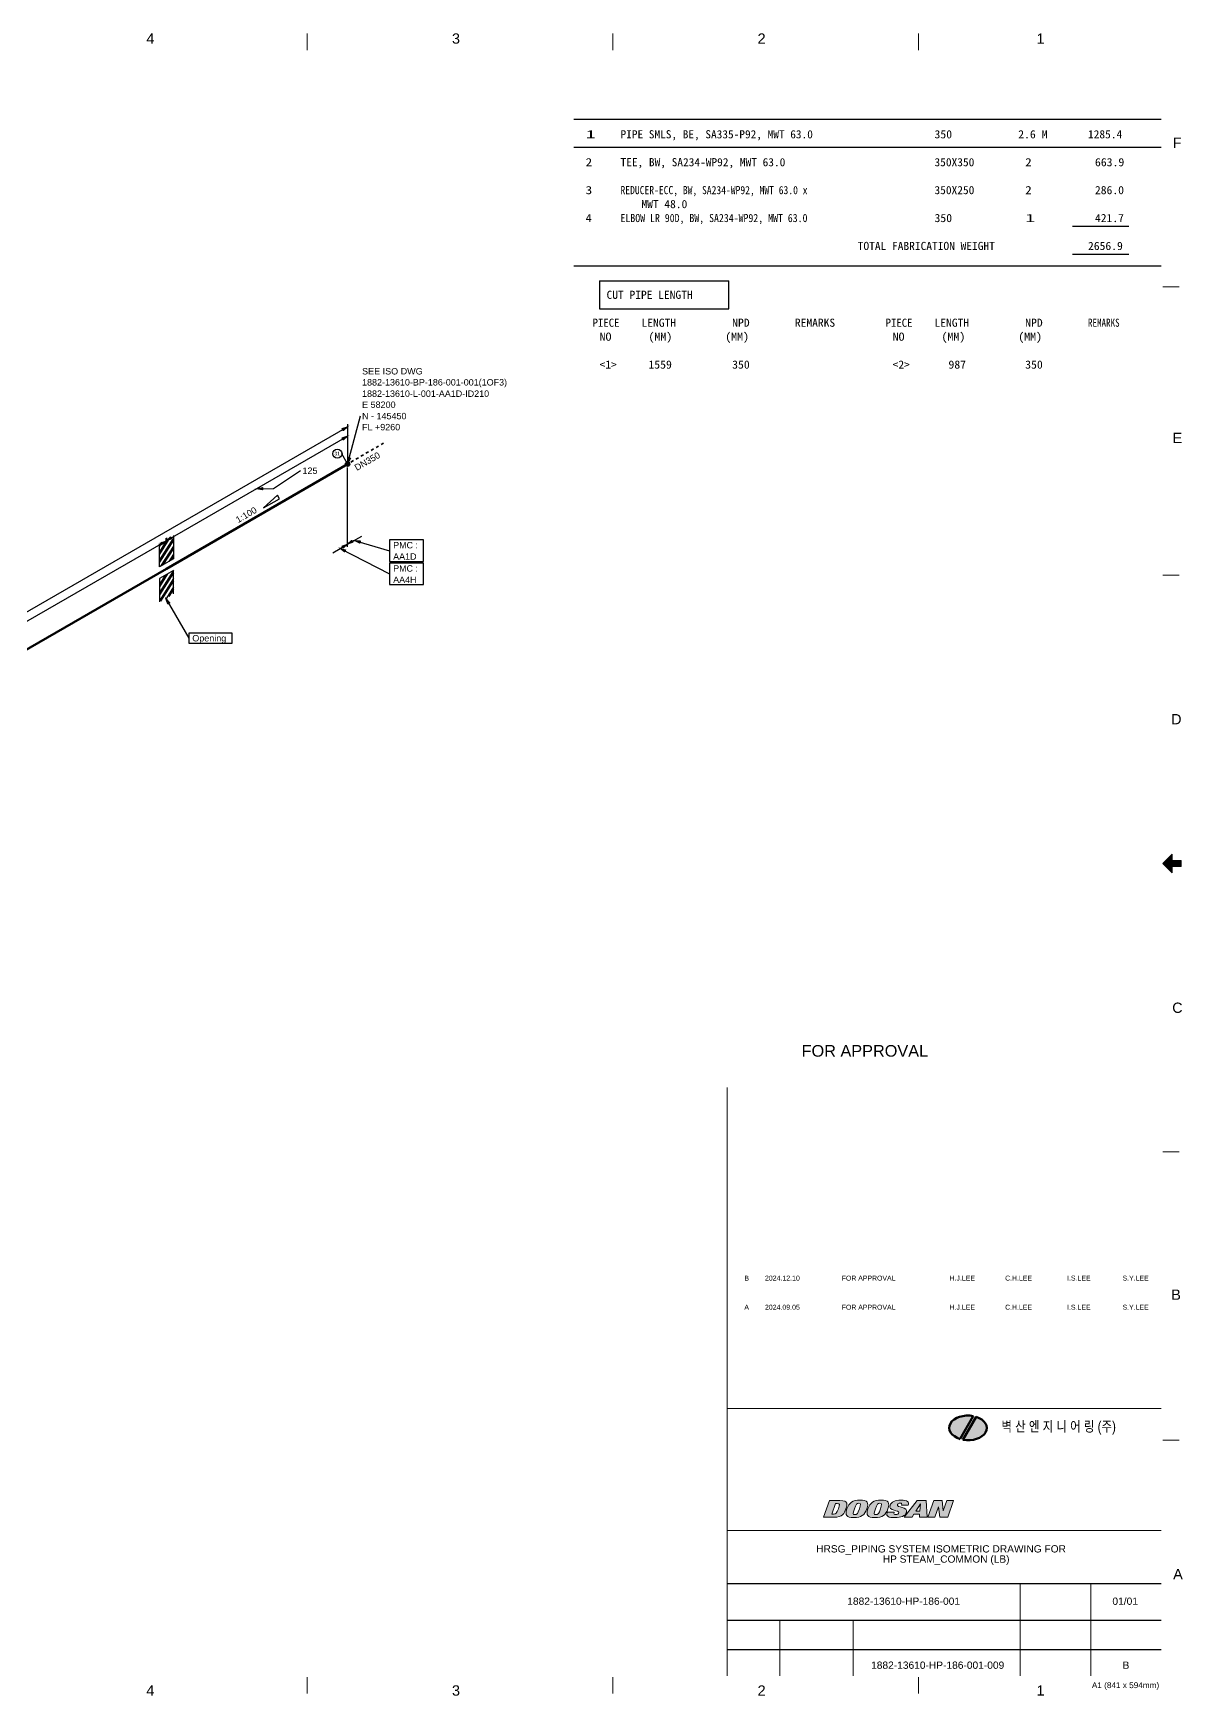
# Model space of a CAD drawing. Header units: inches. Extents: x 18 to 823, y 11 to 584.
# Drawn here: x 428 to 823, y 11 to 583 of the extents above; entities that cross this region are included whole.
import ezdxf
from ezdxf.enums import TextEntityAlignment as Align

# ---------------------------------------------------------------- set-up
doc = ezdxf.new("R2010")
doc.units = ezdxf.units.IN
doc.header["$MEASUREMENT"] = 0
for name, color, linetype in [('BG 0 -1', 7, 'Continuous'), ('BG happy form$0$TITLE-BOX', 7, 'Continuous'), ('BG VPORT', 7, 'Continuous'), ('DIMLINES', 7, 'Continuous'), ('DIMTEXT', 7, 'Continuous'), ('FRAME', 7, 'Continuous'), ('ISOTEXT', 7, 'Continuous'), ('MATLIST', 7, 'Continuous'), ('PIPE', 7, 'Continuous'), ('WELDS', 7, 'Continuous')]:
    doc.layers.add(name, color=color, linetype=linetype)
doc.styles.add('Arial', font='arial.ttf')
doc.styles.add('txt.shx', font='txt')

msp = doc.modelspace()

# ---------------------------------------------------------------- hatches: boundary and pattern name
at = {"layer": 'BG 0 -1', "linetype": 'ByBlock'}
for color, points in [(5, [(751.35, 107.39), (751.13, 107.43), (750.91, 107.47), (750.69, 107.5), (750.47, 107.52), (750.25, 107.54), (750.02, 107.56), (749.8, 107.57), (749.57, 107.57), (749.35, 107.57), (749.12, 107.57), (748.9, 107.56), (748.68, 107.54), (748.45, 107.52), (748.23, 107.5), (748.01, 107.47), (747.79, 107.43), (747.58, 107.39), (747.37, 107.35), (747.16, 107.3), (746.95, 107.24), (746.74, 107.18), (746.54, 107.12), (746.34, 107.05), (746.15, 106.98), (745.96, 106.9), (745.78, 106.82), (745.6, 106.73), (745.42, 106.64), (745.25, 106.55), (745.08, 106.45), (744.92, 106.35), (744.77, 106.24), (744.62, 106.13), (744.48, 106.02), (744.34, 105.91), (744.21, 105.79), (744.08, 105.67), (743.97, 105.54), (743.86, 105.41), (743.75, 105.28), (743.65, 105.15), (743.56, 105.02), (743.48, 104.88), (743.41, 104.74), (743.34, 104.6), (743.28, 104.46), (743.23, 104.32), (743.18, 104.18), (743.14, 104.03), (743.11, 103.89), (743.09, 103.74), (743.08, 103.59), (743.07, 103.45), (743.07, 103.3), (743.08, 103.15), (743.1, 103.01), (743.12, 102.86), (743.16, 102.71), (743.2, 102.57), (743.24, 102.42), (743.3, 102.28), (743.36, 102.14), (743.43, 102), (743.51, 101.86), (743.6, 101.72), (743.69, 101.59), (743.79, 101.45), (743.9, 101.32), (744.01, 101.2), (744.13, 101.07), (744.26, 100.95), (744.39, 100.83), (744.53, 100.71), (744.67, 100.6), (744.82, 100.49), (744.98, 100.38), (745.14, 100.28), (745.31, 100.18), (745.48, 100.08), (745.66, 99.99), (745.84, 99.9), (746.03, 99.82), (746.22, 99.74), (746.42, 99.66), (746.62, 99.59), (746.82, 99.53)]), (80, [(747.78, 99.29), (748, 99.25), (748.22, 99.21), (748.44, 99.18), (748.66, 99.16), (748.89, 99.14), (749.11, 99.12), (749.34, 99.11), (749.57, 99.11), (749.79, 99.11), (750.02, 99.12), (750.25, 99.13), (750.47, 99.14), (750.69, 99.17), (750.92, 99.19), (751.14, 99.23), (751.35, 99.26), (751.57, 99.3), (751.78, 99.35), (752, 99.4), (752.2, 99.46), (752.41, 99.52), (752.61, 99.59), (752.81, 99.66), (753, 99.73), (753.19, 99.81), (753.37, 99.9), (753.56, 99.99), (753.73, 100.08), (753.9, 100.17), (754.06, 100.27), (754.22, 100.38), (754.38, 100.49), (754.52, 100.6), (754.67, 100.71), (754.8, 100.83), (754.93, 100.95), (755.05, 101.07), (755.17, 101.2), (755.28, 101.33), (755.38, 101.46), (755.47, 101.6), (755.56, 101.73), (755.64, 101.87), (755.71, 102.01), (755.77, 102.15), (755.83, 102.29), (755.88, 102.44), (755.92, 102.58), (755.95, 102.73), (755.98, 102.88), (756, 103.02), (756.01, 103.17), (756.01, 103.32), (756, 103.47), (755.99, 103.62), (755.97, 103.76), (755.94, 103.91), (755.9, 104.06), (755.86, 104.2), (755.8, 104.35), (755.74, 104.49), (755.67, 104.63), (755.6, 104.77), (755.51, 104.91), (755.42, 105.05), (755.33, 105.18), (755.22, 105.32), (755.11, 105.45), (754.99, 105.57), (754.86, 105.7), (754.73, 105.82), (754.59, 105.94), (754.45, 106.05), (754.3, 106.17), (754.14, 106.27), (753.98, 106.38), (753.81, 106.48), (753.64, 106.58), (753.46, 106.67), (753.28, 106.76), (753.09, 106.85), (752.9, 106.93), (752.71, 107), (752.51, 107.08), (752.3, 107.14)])]:
    msp.add_hatch(color=color, dxfattribs=at).paths.add_polyline_path(points)
at = {"layer": 'BG 0 -1', "linetype": 'ByBlock', "true_color": 0x005bac}
h = msp.add_hatch(color=154, dxfattribs=at)
edge = h.paths.add_edge_path()
edge.add_spline(control_points=[(705.5, 78.38), (705.5, 78.38), (701.87, 78.38), (701.87, 78.38), (701.87, 78.38), (699.83, 72.62), (699.83, 72.62), (699.83, 72.62), (703.46, 72.62), (703.46, 72.62), (706.35, 72.62), (706.99, 73.99), (707.52, 75.5), (708.06, 77.01), (708.39, 78.38), (705.5, 78.38)], knot_values=[0, 0, 0, 0, 1, 1, 1, 2, 2, 2, 3, 3, 3, 4, 4, 4, 5, 5, 5, 5], degree=3, periodic=1)
edge = h.paths.add_edge_path(flags=0)
edge.add_spline(control_points=[(704.94, 75.5), (704.39, 73.94), (704.18, 73.7), (703.21, 73.7), (703.21, 73.7), (702.71, 73.7), (702.71, 73.7), (702.71, 73.7), (703.99, 77.3), (703.99, 77.3), (703.99, 77.3), (704.49, 77.3), (704.49, 77.3), (705.46, 77.3), (705.49, 77.06), (704.94, 75.5)], knot_values=[0, 0, 0, 0, 1, 1, 1, 2, 2, 2, 3, 3, 3, 4, 4, 4, 5, 5, 5, 5], degree=3, periodic=1)
h = msp.add_hatch(color=154, dxfattribs=at)
edge = h.paths.add_edge_path()
edge.add_spline(control_points=[(712.37, 78.49), (709.82, 78.49), (708.65, 77.65), (707.88, 75.5), (707.12, 73.34), (707.7, 72.5), (710.25, 72.5), (712.81, 72.5), (713.98, 73.34), (714.74, 75.5), (715.51, 77.65), (714.93, 78.49), (712.37, 78.49)], knot_values=[0, 0, 0, 0, 1, 1, 1, 2, 2, 2, 3, 3, 3, 4, 4, 4, 4], degree=3, periodic=1)
edge = h.paths.add_edge_path(flags=0)
edge.add_spline(control_points=[(712.16, 75.5), (711.61, 73.94), (711.38, 73.52), (710.61, 73.52), (709.85, 73.52), (709.91, 73.94), (710.47, 75.5), (711.02, 77.06), (711.25, 77.48), (712.01, 77.48), (712.78, 77.48), (712.71, 77.06), (712.16, 75.5)], knot_values=[0, 0, 0, 0, 1, 1, 1, 2, 2, 2, 3, 3, 3, 4, 4, 4, 4], degree=3, periodic=1)
h = msp.add_hatch(color=154, dxfattribs=at)
edge = h.paths.add_edge_path()
edge.add_spline(control_points=[(719.61, 78.49), (717.05, 78.49), (715.88, 77.65), (715.12, 75.5), (714.35, 73.34), (714.93, 72.5), (717.49, 72.5), (720.05, 72.5), (721.22, 73.34), (721.98, 75.5), (722.74, 77.65), (722.17, 78.49), (719.61, 78.49)], knot_values=[0, 0, 0, 0, 1, 1, 1, 2, 2, 2, 3, 3, 3, 4, 4, 4, 4], degree=3, periodic=1)
edge = h.paths.add_edge_path(flags=0)
edge.add_spline(control_points=[(719.4, 75.5), (718.85, 73.94), (718.62, 73.52), (717.85, 73.52), (717.08, 73.52), (717.15, 73.94), (717.7, 75.5), (718.25, 77.06), (718.48, 77.48), (719.25, 77.48), (720.02, 77.48), (719.95, 77.06), (719.4, 75.5)], knot_values=[0, 0, 0, 0, 1, 1, 1, 2, 2, 2, 3, 3, 3, 4, 4, 4, 4], degree=3, periodic=1)
h = msp.add_hatch(color=154, dxfattribs=at)
edge = h.paths.add_edge_path()
edge.add_spline(control_points=[(728.37, 74.28), (729.11, 76.39), (724.82, 75.83), (725.23, 76.97), (725.32, 77.23), (725.65, 77.48), (726.19, 77.48), (726.67, 77.48), (726.8, 77.19), (726.68, 76.85), (726.68, 76.85), (726.63, 76.72), (726.63, 76.72), (726.63, 76.72), (728.97, 76.72), (728.97, 76.72), (729.41, 77.95), (728.67, 78.49), (726.49, 78.49), (724.38, 78.49), (723.12, 77.86), (722.71, 76.69), (721.98, 74.65), (726.11, 75.22), (725.71, 74.08), (725.6, 73.76), (725.22, 73.52), (724.71, 73.52), (724.22, 73.52), (723.95, 73.7), (724.12, 74.19), (724.12, 74.19), (724.17, 74.33), (724.17, 74.33), (724.17, 74.33), (721.75, 74.33), (721.75, 74.33), (721.75, 74.33), (721.68, 74.13), (721.68, 74.13), (721.25, 72.93), (722.26, 72.5), (724.33, 72.5), (726.54, 72.5), (727.93, 73.05), (728.37, 74.28)], knot_values=[0, 0, 0, 0, 1, 1, 1, 2, 2, 2, 3, 3, 3, 4, 4, 4, 5, 5, 5, 6, 6, 6, 7, 7, 7, 8, 8, 8, 9, 9, 9, 10, 10, 10, 11, 11, 11, 12, 12, 12, 13, 13, 13, 14, 14, 14, 15, 15, 15, 15], degree=3, periodic=1)
h = msp.add_hatch(color=154, dxfattribs=at)
h.paths.add_polyline_path([(732, 78.38), (727.62, 72.62), (730.29, 72.62), (730.9, 73.62), (732.89, 73.62), (732.79, 72.62), (735.45, 72.62), (735.15, 78.38)])
h.paths.add_polyline_path([(732.99, 74.76), (731.59, 74.76), (733.15, 77.2), (733.17, 77.2)], flags=0)
msp.add_hatch(color=154, dxfattribs=at).paths.add_polyline_path([(742.24, 78.38), (740.99, 74.83), (740.96, 74.83), (740.6, 78.38), (737.8, 78.38), (735.76, 72.62), (738.1, 72.62), (739.36, 76.18), (739.39, 76.18), (739.8, 72.62), (742.54, 72.62), (744.59, 78.38)])
at = {"layer": 'DIMLINES', "linetype": 'Continuous'}
for points in [[(534.68, 446.36), (536.12, 447.64), (534.28, 447)], [(534.68, 443.16), (536.12, 444.44), (534.28, 443.8)], [(506.84, 426.68), (504.92, 426.28), (506.84, 425.96)], [(472.12, 407), (473.56, 408.28), (471.72, 407.64)], [(475.16, 409.72), (473.72, 408.44), (475.56, 409.08)], [(534.68, 405.96), (536.12, 407.24), (534.28, 406.6)], [(537.48, 408.52), (536.04, 407.24), (537.88, 407.88)], [(540.44, 408.36), (538.52, 408.52), (540.28, 407.64)], [(535.4, 405.24), (533.56, 405.8), (535.08, 404.6)]]:
    msp.add_hatch(color=2, dxfattribs=at).paths.add_polyline_path(points)
at = {"layer": 'ISOTEXT', "linetype": 'Continuous'}
for points in [[(536.28, 437), (536.2, 435.08), (537.08, 436.84)], [(474.92, 387.08), (473.64, 388.52), (474.28, 386.68)]]:
    msp.add_hatch(color=2, dxfattribs=at).paths.add_polyline_path(points)
at = {"layer": 'WELDS', "linetype": 'Continuous'}
h = msp.add_hatch(color=7, dxfattribs=at)
edge = h.paths.add_edge_path()
edge.add_arc((536.12, 434.84), 0.76, 0, 360)

# ---------------------------------------------------------------- linework, layer by layer
at = {"layer": 'BG 0 -1', "color": 7, "linetype": 'Continuous', "lineweight": 9}
for p, q in [((522.2, 577.17), (522.2, 582.83)), ((627.33, 577.17), (627.33, 582.83)), ((732.45, 577.17), (732.45, 582.83)), ((816.56, 495.71), (822.22, 495.71)), ((816.56, 396.57), (822.22, 396.57)), ((819.72, 300.61), (816.54, 297.43)), ((816.54, 297.43), (819.72, 294.24)), ((819.72, 294.26), (816.55, 297.43)), ((819.72, 294.38), (816.61, 297.5)), ((819.72, 294.51), (816.67, 297.56)), ((819.72, 294.63), (816.74, 297.62)), ((819.72, 294.76), (816.8, 297.68)), ((819.72, 294.88), (816.86, 297.75)), ((819.72, 295.01), (816.92, 297.81)), ((819.72, 295.13), (816.99, 297.87)), ((819.72, 295.26), (817.05, 297.93)), ((819.72, 295.38), (817.11, 298)), ((819.72, 295.51), (817.17, 298.06)), ((819.72, 295.63), (817.24, 298.12)), ((819.72, 295.76), (817.3, 298.18)), ((819.72, 295.88), (817.36, 298.25)), ((819.72, 296.01), (817.42, 298.31)), ((819.72, 296.13), (817.49, 298.37)), ((819.72, 296.26), (817.55, 298.43)), ((819.74, 296.37), (817.61, 298.5)), ((819.87, 296.37), (817.67, 298.56)), ((819.99, 296.37), (817.74, 298.62)), ((820.12, 296.37), (817.8, 298.68)), ((820.24, 296.37), (817.86, 298.75)), ((820.37, 296.37), (817.92, 298.81)), ((820.49, 296.37), (817.99, 298.87)), ((820.62, 296.37), (818.05, 298.93)), ((820.74, 296.37), (818.11, 299)), ((820.87, 296.37), (818.17, 299.06)), ((820.99, 296.37), (818.24, 299.12)), ((821.12, 296.37), (818.3, 299.18)), ((821.24, 296.37), (818.36, 299.25)), ((821.37, 296.37), (818.42, 299.31)), ((821.49, 296.37), (818.49, 299.37)), ((821.62, 296.37), (818.55, 299.43)), ((821.74, 296.37), (818.61, 299.5)), ((819.72, 298.51), (818.67, 299.56)), ((819.72, 298.63), (818.74, 299.62)), ((819.72, 298.76), (818.8, 299.68)), ((819.72, 298.88), (818.86, 299.75)), ((819.72, 299.01), (818.92, 299.81)), ((819.72, 299.13), (818.99, 299.87)), ((819.72, 299.26), (819.05, 299.93)), ((819.72, 299.38), (819.11, 300)), ((819.72, 299.51), (819.17, 300.06)), ((819.72, 299.63), (819.24, 300.12)), ((819.72, 299.76), (819.3, 300.18)), ((819.72, 299.89), (819.36, 300.25)), ((819.72, 300.01), (819.42, 300.31)), ((819.72, 300.14), (819.49, 300.37)), ((819.72, 300.26), (819.55, 300.43)), ((819.72, 300.39), (819.61, 300.5)), ((819.72, 300.51), (819.67, 300.56)), ((819.72, 298.49), (819.72, 300.61)), ((819.72, 298.49), (822.91, 298.49)), ((821.87, 296.37), (819.75, 298.49)), ((821.99, 296.37), (819.87, 298.49)), ((822.12, 296.37), (820, 298.49)), ((822.24, 296.37), (820.12, 298.49)), ((822.37, 296.37), (820.25, 298.49)), ((822.49, 296.37), (820.37, 298.49)), ((822.62, 296.37), (820.5, 298.49)), ((822.74, 296.37), (820.62, 298.49)), ((822.87, 296.37), (820.75, 298.49)), ((822.91, 296.45), (820.87, 298.49)), ((822.91, 296.58), (821, 298.49)), ((822.91, 296.7), (821.12, 298.49)), ((822.91, 296.83), (821.25, 298.49)), ((822.91, 296.95), (821.37, 298.49)), ((822.91, 297.08), (821.5, 298.49)), ((822.91, 297.2), (821.62, 298.49)), ((822.91, 297.33), (821.75, 298.49)), ((822.91, 297.45), (821.87, 298.49)), ((822.91, 297.58), (822, 298.49)), ((822.91, 297.7), (822.12, 298.49)), ((822.91, 297.83), (822.25, 298.49)), ((822.91, 297.95), (822.37, 298.49)), ((822.91, 298.08), (822.5, 298.49)), ((822.91, 298.2), (822.62, 298.49)), ((822.91, 298.33), (822.75, 298.49)), ((822.91, 298.45), (822.87, 298.49)), ((822.91, 298.49), (822.91, 296.37)), ((819.72, 294.24), (819.72, 296.37)), ((819.72, 296.37), (822.91, 296.37)), ((666.66, 220.36), (666.66, 18.11)), ((816.56, 198.28), (822.22, 198.28)), ((666.66, 110.04), (815.93, 110.04)), ((816.56, 99.14), (822.22, 99.14)), ((666.66, 68.03), (815.93, 68.03)), ((767.52, 49.88), (767.52, 18.11)), ((791.73, 49.88), (791.73, 18.11)), ((684.82, 37.27), (684.82, 18.11)), ((710.03, 37.27), (710.03, 18.11)), ((522.2, 17.68), (522.2, 12.02)), ((627.33, 17.68), (627.33, 12.02)), ((732.45, 17.68), (732.45, 12.02))]:
    msp.add_line(p, q, dxfattribs=at)
at = {"layer": 'BG 0 -1', "color": 7, "linetype": 'Continuous', "lineweight": 0}
for points in [[(751.35, 107.39), (751.13, 107.43), (750.91, 107.47), (750.69, 107.5), (750.47, 107.52), (750.25, 107.54), (750.02, 107.56), (749.8, 107.57), (749.57, 107.57), (749.35, 107.57), (749.12, 107.57), (748.9, 107.56), (748.68, 107.54), (748.45, 107.52), (748.23, 107.5), (748.01, 107.47), (747.79, 107.43), (747.58, 107.39), (747.37, 107.35), (747.16, 107.3), (746.95, 107.24), (746.74, 107.18), (746.54, 107.12), (746.34, 107.05), (746.15, 106.98), (745.96, 106.9), (745.78, 106.82), (745.6, 106.73), (745.42, 106.64), (745.25, 106.55), (745.08, 106.45), (744.92, 106.35), (744.77, 106.24), (744.62, 106.13), (744.48, 106.02), (744.34, 105.91), (744.21, 105.79), (744.08, 105.67), (743.97, 105.54), (743.86, 105.41), (743.75, 105.28), (743.65, 105.15), (743.56, 105.02), (743.48, 104.88), (743.41, 104.74), (743.34, 104.6), (743.28, 104.46), (743.23, 104.32), (743.18, 104.18), (743.14, 104.03), (743.11, 103.89), (743.09, 103.74), (743.08, 103.59), (743.07, 103.45), (743.07, 103.3), (743.08, 103.15), (743.1, 103.01), (743.12, 102.86), (743.16, 102.71), (743.2, 102.57), (743.24, 102.42), (743.3, 102.28), (743.36, 102.14), (743.43, 102), (743.51, 101.86), (743.6, 101.72), (743.69, 101.59), (743.79, 101.45), (743.9, 101.32), (744.01, 101.2), (744.13, 101.07), (744.26, 100.95), (744.39, 100.83), (744.53, 100.71), (744.67, 100.6), (744.82, 100.49), (744.98, 100.38), (745.14, 100.28), (745.31, 100.18), (745.48, 100.08), (745.66, 99.99), (745.84, 99.9), (746.03, 99.82), (746.22, 99.74), (746.42, 99.66), (746.62, 99.59), (746.82, 99.53)], [(747.78, 99.29), (748, 99.25), (748.22, 99.21), (748.44, 99.18), (748.66, 99.16), (748.89, 99.14), (749.11, 99.12), (749.34, 99.11), (749.57, 99.11), (749.79, 99.11), (750.02, 99.12), (750.25, 99.13), (750.47, 99.14), (750.69, 99.17), (750.92, 99.19), (751.14, 99.23), (751.35, 99.26), (751.57, 99.3), (751.78, 99.35), (752, 99.4), (752.2, 99.46), (752.41, 99.52), (752.61, 99.59), (752.81, 99.66), (753, 99.73), (753.19, 99.81), (753.37, 99.9), (753.56, 99.99), (753.73, 100.08), (753.9, 100.17), (754.06, 100.27), (754.22, 100.38), (754.38, 100.49), (754.52, 100.6), (754.67, 100.71), (754.8, 100.83), (754.93, 100.95), (755.05, 101.07), (755.17, 101.2), (755.28, 101.33), (755.38, 101.46), (755.47, 101.6), (755.56, 101.73), (755.64, 101.87), (755.71, 102.01), (755.77, 102.15), (755.83, 102.29), (755.88, 102.44), (755.92, 102.58), (755.95, 102.73), (755.98, 102.88), (756, 103.02), (756.01, 103.17), (756.01, 103.32), (756, 103.47), (755.99, 103.62), (755.97, 103.76), (755.94, 103.91), (755.9, 104.06), (755.86, 104.2), (755.8, 104.35), (755.74, 104.49), (755.67, 104.63), (755.6, 104.77), (755.51, 104.91), (755.42, 105.05), (755.33, 105.18), (755.22, 105.32), (755.11, 105.45), (754.99, 105.57), (754.86, 105.7), (754.73, 105.82), (754.59, 105.94), (754.45, 106.05), (754.3, 106.17), (754.14, 106.27), (753.98, 106.38), (753.81, 106.48), (753.64, 106.58), (753.46, 106.67), (753.28, 106.76), (753.09, 106.85), (752.9, 106.93), (752.71, 107), (752.51, 107.08), (752.3, 107.14)], [(732, 78.38), (727.62, 72.62), (730.29, 72.62), (730.9, 73.62), (732.89, 73.62), (732.79, 72.62), (735.45, 72.62), (735.15, 78.38)], [(732.99, 74.76), (731.59, 74.76), (733.15, 77.2), (733.17, 77.2)], [(742.24, 78.38), (740.99, 74.83), (740.96, 74.83), (740.6, 78.38), (737.8, 78.38), (735.76, 72.62), (738.1, 72.62), (739.36, 76.18), (739.39, 76.18), (739.8, 72.62), (742.54, 72.62), (744.59, 78.38)]]:
    msp.add_lwpolyline(points, close=True, dxfattribs=at)
for points, knots in [([(705.5, 78.38), (705.5, 78.38), (701.87, 78.38), (701.87, 78.38), (701.87, 78.38), (699.83, 72.62), (699.83, 72.62), (699.83, 72.62), (703.46, 72.62), (703.46, 72.62), (706.35, 72.62), (706.99, 73.99), (707.52, 75.5), (708.06, 77.01), (708.39, 78.38), (705.5, 78.38)], [0, 0, 0, 0, 1, 1, 1, 2, 2, 2, 3, 3, 3, 4, 4, 4, 5, 5, 5, 5]), ([(704.94, 75.5), (704.39, 73.94), (704.18, 73.7), (703.21, 73.7), (703.21, 73.7), (702.71, 73.7), (702.71, 73.7), (702.71, 73.7), (703.99, 77.3), (703.99, 77.3), (703.99, 77.3), (704.49, 77.3), (704.49, 77.3), (705.46, 77.3), (705.49, 77.06), (704.94, 75.5)], [0, 0, 0, 0, 1, 1, 1, 2, 2, 2, 3, 3, 3, 4, 4, 4, 5, 5, 5, 5]), ([(712.37, 78.49), (709.82, 78.49), (708.65, 77.65), (707.88, 75.5), (707.12, 73.34), (707.7, 72.5), (710.25, 72.5), (712.81, 72.5), (713.98, 73.34), (714.74, 75.5), (715.51, 77.65), (714.93, 78.49), (712.37, 78.49)], [0, 0, 0, 0, 1, 1, 1, 2, 2, 2, 3, 3, 3, 4, 4, 4, 4]), ([(712.16, 75.5), (711.61, 73.94), (711.38, 73.52), (710.61, 73.52), (709.85, 73.52), (709.91, 73.94), (710.47, 75.5), (711.02, 77.06), (711.25, 77.48), (712.01, 77.48), (712.78, 77.48), (712.71, 77.06), (712.16, 75.5)], [0, 0, 0, 0, 1, 1, 1, 2, 2, 2, 3, 3, 3, 4, 4, 4, 4]), ([(719.61, 78.49), (717.05, 78.49), (715.88, 77.65), (715.12, 75.5), (714.35, 73.34), (714.93, 72.5), (717.49, 72.5), (720.05, 72.5), (721.22, 73.34), (721.98, 75.5), (722.74, 77.65), (722.17, 78.49), (719.61, 78.49)], [0, 0, 0, 0, 1, 1, 1, 2, 2, 2, 3, 3, 3, 4, 4, 4, 4]), ([(719.4, 75.5), (718.85, 73.94), (718.62, 73.52), (717.85, 73.52), (717.08, 73.52), (717.15, 73.94), (717.7, 75.5), (718.25, 77.06), (718.48, 77.48), (719.25, 77.48), (720.02, 77.48), (719.95, 77.06), (719.4, 75.5)], [0, 0, 0, 0, 1, 1, 1, 2, 2, 2, 3, 3, 3, 4, 4, 4, 4]), ([(728.37, 74.28), (729.11, 76.39), (724.82, 75.83), (725.23, 76.97), (725.32, 77.23), (725.65, 77.48), (726.19, 77.48), (726.67, 77.48), (726.8, 77.19), (726.68, 76.85), (726.68, 76.85), (726.63, 76.72), (726.63, 76.72), (726.63, 76.72), (728.97, 76.72), (728.97, 76.72), (729.41, 77.95), (728.67, 78.49), (726.49, 78.49), (724.38, 78.49), (723.12, 77.86), (722.71, 76.69), (721.98, 74.65), (726.11, 75.22), (725.71, 74.08), (725.6, 73.76), (725.22, 73.52), (724.71, 73.52), (724.22, 73.52), (723.95, 73.7), (724.12, 74.19), (724.12, 74.19), (724.17, 74.33), (724.17, 74.33), (724.17, 74.33), (721.75, 74.33), (721.75, 74.33), (721.75, 74.33), (721.68, 74.13), (721.68, 74.13), (721.25, 72.93), (722.26, 72.5), (724.33, 72.5), (726.54, 72.5), (727.93, 73.05), (728.37, 74.28)], [0, 0, 0, 0, 1, 1, 1, 2, 2, 2, 3, 3, 3, 4, 4, 4, 5, 5, 5, 6, 6, 6, 7, 7, 7, 8, 8, 8, 9, 9, 9, 10, 10, 10, 11, 11, 11, 12, 12, 12, 13, 13, 13, 14, 14, 14, 15, 15, 15, 15])]:
    msp.add_open_spline(points, degree=3, knots=knots, dxfattribs=at)
at = {"layer": 'BG happy form$0$TITLE-BOX', "color": 5, "linetype": 'Continuous', "lineweight": 100}
msp.add_line((746.82, 99.53), (751.35, 107.39), dxfattribs=at)
at = {"layer": 'BG happy form$0$TITLE-BOX', "color": 80, "linetype": 'Continuous', "lineweight": 100}
msp.add_line((747.78, 99.29), (752.3, 107.14), dxfattribs=at)
at = {"layer": 'BG happy form$0$TITLE-BOX', "color": 5, "linetype": 'Continuous', "lineweight": 100}
msp.add_ellipse((749.54, 103.34), major_axis=(6.47, -0.1), ratio=0.654054, start_param=1.298066, end_param=4.288804, dxfattribs=at)
at = {"layer": 'BG happy form$0$TITLE-BOX', "color": 80, "linetype": 'Continuous', "lineweight": 100}
msp.add_ellipse((749.54, 103.34), major_axis=(-6.47, 0.1), ratio=0.654054, start_param=1.305326, end_param=4.281544, dxfattribs=at)
at = {"layer": 'BG VPORT', "color": 7, "linetype": 'Continuous', "lineweight": 25}
for p, q in [((666.66, 49.88), (815.93, 49.88)), ((666.66, 37.27), (815.93, 37.27)), ((666.66, 27.18), (815.93, 27.18))]:
    msp.add_line(p, q, dxfattribs=at)
at = {"layer": 'DIMLINES', "color": 2, "linetype": 'Continuous', "lineweight": 30}
for p, q in [((146.04, 222.52), (536.12, 447.64)), ((534.28, 447), (536.12, 447.64)), ((534.68, 446.36), (534.28, 447)), ((536.12, 447.64), (534.68, 446.36)), ((536.12, 448.52), (536.12, 435.96)), ((473.72, 408.44), (536.12, 444.44)), ((534.28, 443.8), (536.12, 444.44)), ((534.68, 443.16), (534.28, 443.8)), ((536.12, 444.44), (534.68, 443.16)), ((510.68, 426.36), (519.88, 432.6)), ((536.12, 406.28), (536.12, 433.64)), ((504.92, 426.28), (506.84, 426.68)), ((504.92, 426.28), (510.68, 426.36)), ((506.84, 425.96), (504.92, 426.28)), ((506.84, 426.68), (506.84, 425.96)), ((263.96, 287.4), (473.56, 408.28)), ((471.72, 407.64), (473.56, 408.28)), ((472.12, 407), (471.72, 407.64)), ((473.56, 408.28), (472.12, 407)), ((473.64, 409.32), (473.64, 407.4)), ((473.72, 408.44), (475.16, 409.72)), ((475.56, 409.08), (473.72, 408.44)), ((473.8, 409.4), (473.8, 407.48)), ((475.16, 409.72), (475.56, 409.08)), ((531, 404.28), (536.12, 407.24)), ((534.28, 406.6), (536.12, 407.24)), ((534.68, 405.96), (534.28, 406.6)), ((536.12, 407.24), (534.68, 405.96)), ((536.04, 407.24), (541, 409.96)), ((536.04, 407.24), (537.48, 408.52)), ((537.88, 407.88), (536.04, 407.24)), ((537.48, 408.52), (537.88, 407.88)), ((538.52, 408.52), (540.44, 408.36)), ((540.28, 407.64), (538.52, 408.52)), ((538.52, 408.52), (550.52, 405)), ((540.44, 408.36), (540.28, 407.64)), ((562.2, 408.68), (550.52, 408.68)), ((550.52, 408.68), (550.52, 401.32)), ((562.2, 401.32), (562.2, 408.68)), ((533.56, 405.8), (535.4, 405.24)), ((535.08, 404.6), (533.56, 405.8)), ((533.56, 405.8), (550.52, 397)), ((535.4, 405.24), (535.08, 404.6)), ((550.52, 401.32), (562.2, 401.32)), ((562.2, 400.68), (550.52, 400.68)), ((550.52, 400.68), (550.52, 393.32)), ((562.2, 393.32), (562.2, 400.68)), ((550.52, 393.32), (562.2, 393.32))]:
    msp.add_line(p, q, dxfattribs=at)
at = {"layer": 'DIMLINES', "color": 2, "linetype": 'Continuous', "lineweight": 30, "const_width": 0.3}
for points in [[(534.68, 446.36), (536.12, 447.64), (534.28, 447)], [(534.68, 443.16), (536.12, 444.44), (534.28, 443.8)], [(506.84, 426.68), (504.92, 426.28), (506.84, 425.96)], [(472.12, 407), (473.56, 408.28), (471.72, 407.64)], [(475.16, 409.72), (473.72, 408.44), (475.56, 409.08)], [(535.4, 405.24), (533.56, 405.8), (535.08, 404.6)], [(534.68, 405.96), (536.12, 407.24), (534.28, 406.6)], [(537.48, 408.52), (536.04, 407.24), (537.88, 407.88)], [(540.44, 408.36), (538.52, 408.52), (540.28, 407.64)]]:
    msp.add_lwpolyline(points, close=True, dxfattribs=at)
at = {"layer": 'FRAME', "color": 2, "linetype": 'Continuous', "lineweight": 30}
for p, q in [((511.96, 424.04), (507.16, 419.72)), ((512.68, 422.84), (511.96, 424.04)), ((507.16, 419.72), (512.68, 422.84))]:
    msp.add_line(p, q, dxfattribs=at)
at = {"layer": 'ISOTEXT', "color": 2, "linetype": 'Continuous', "lineweight": 30}
for p, q in [((536.2, 435.08), (540.52, 451.4)), ((536.12, 434.84), (534.12, 438.28)), ((536.2, 435.08), (536.28, 437)), ((537.08, 436.84), (536.2, 435.08)), ((536.28, 437), (537.08, 436.84)), ((473.64, 388.52), (481.48, 374.92)), ((473.64, 388.52), (474.92, 387.08)), ((474.28, 386.68), (473.64, 388.52)), ((474.92, 387.08), (474.28, 386.68)), ((496.44, 376.68), (481.48, 376.68)), ((481.48, 376.68), (481.48, 373.16)), ((481.48, 373.16), (496.44, 373.16)), ((496.44, 373.16), (496.44, 376.68))]:
    msp.add_line(p, q, dxfattribs=at)
at = {"layer": 'ISOTEXT', "color": 2, "linetype": 'Continuous', "lineweight": 30, "const_width": 0.3}
for points in [[(536.28, 437), (536.2, 435.08), (537.08, 436.84)], [(474.92, 387.08), (473.64, 388.52), (474.28, 386.68)]]:
    msp.add_lwpolyline(points, close=True, dxfattribs=at)
at = {"layer": 'ISOTEXT', "color": 2, "linetype": 'Continuous', "lineweight": 30}
msp.add_circle((532.6, 438.36), 1.6, dxfattribs=at)
at = {"layer": 'MATLIST', "color": 2, "linetype": 'Continuous', "lineweight": 30}
for p, q in [((614, 553.4), (816, 553.4)), ((614, 543.8), (816, 543.8)), ((785.5, 516.6), (804.9, 516.6)), ((785.5, 507), (804.9, 507)), ((614, 503), (816, 503)), ((622.8, 497.8), (667.3, 497.8)), ((622.8, 497.8), (622.8, 488.2)), ((667.3, 488.2), (667.3, 497.8)), ((622.8, 488.2), (667.3, 488.2))]:
    msp.add_line(p, q, dxfattribs=at)
at = {"layer": 'PIPE', "color": 7, "linetype": 'Continuous', "lineweight": 35}
for p, q in [((546.77, 441), (545.91, 440.49)), ((548.5, 442), (547.63, 441.5)), ((536.39, 434.97), (536.1, 434.8)), ((538.12, 435.98), (537.26, 435.47)), ((539.85, 436.98), (538.99, 436.48)), ((541.58, 437.98), (540.72, 437.48)), ((543.31, 438.99), (542.45, 438.49)), ((545.04, 439.99), (544.18, 439.49))]:
    msp.add_line(p, q, dxfattribs=at)
at = {"layer": 'PIPE', "color": 7, "linetype": 'Continuous', "lineweight": 50}
for p, q in [((536.1, 434.8), (473.8, 398.8)), ((473.8, 398.8), (345.4, 324.8))]:
    msp.add_line(p, q, dxfattribs=at)
at = {"layer": 'WELDS', "color": 7, "linetype": 'Continuous', "lineweight": 25}
for p, q in [((475, 409.5), (471.4, 403.8)), ((476.2, 409.4), (471.4, 401.8)), ((474.2, 409.1), (471.4, 404.6)), ((476.2, 408.6), (471.4, 401)), ((472.2, 407.9), (471.4, 406.6)), ((471.4, 399.4), (471.4, 407.4)), ((476.2, 406.6), (471.8, 399.7)), ((476.2, 410.2), (476.2, 402.2)), ((476.2, 402.2), (471.4, 399.4)), ((476.2, 405.8), (472.6, 400.1)), ((476.2, 403.8), (474.6, 401.3)), ((476.2, 403), (475.4, 401.8)), ((476.2, 398.2), (471.4, 395.4)), ((476.2, 398.2), (471.4, 390.6)), ((476.2, 397.4), (471.4, 389.8)), ((474.2, 397), (471.4, 392.6)), ((473.4, 396.6), (471.4, 393.4)), ((471.4, 395.4), (471.4, 387.4)), ((476.2, 395.4), (471.4, 387.8)), ((476.2, 394.6), (471.8, 387.6)), ((476.2, 390.2), (476.2, 398.2)), ((476.2, 392.6), (473.8, 388.7)), ((476.2, 391.8), (474.6, 389.2))]:
    msp.add_line(p, q, dxfattribs=at)
at = {"layer": 'WELDS', "color": 7, "linetype": 'Continuous', "lineweight": 35}
msp.add_circle((536.12, 434.84), 0.76, dxfattribs=at)
msp.add_circle((536.12, 434.84), 0.76, dxfattribs=at)

# ---------------------------------------------------------------- texts
at = {"layer": 'BG 0 -1', "color": 7, "style": 'Arial'}
for s, height, width, p in [('4', 3.54, 1.008516, (468.28, 581.12)), ('3', 3.54, 1.008516, (573.41, 581.12)), ('2', 3.54, 1.008516, (678.53, 581.12)), ('1', 3.54, 1.008516, (774.48, 581.1)), ('4', 3.54, 1.008516, (468.28, 13.05)), ('3', 3.54, 1.008516, (573.41, 13.05)), ('2', 3.54, 1.008516, (678.53, 13.05)), ('1', 3.54, 1.008516, (774.48, 13.05)), ('A1 (841 x 594mm)', 2, 1.007335, (803.72, 14.61))]:
    msp.add_text(s, height=height, dxfattribs=dict(at, width=width)).set_placement(p, align=Align.MIDDLE)
for s, height, width, p in [('F', 3.54, 0.993934, (819.94, 543.5)), ('E', 3.54, 1.004063, (819.91, 442.02)), ('D', 3.54, 0.992063, (819.44, 345.28)), ('C', 3.54, 0.992063, (819.79, 246.06)), ('B ', 3.537, 1.005373, (819.44, 147.39)), ('벽 산 엔 지 니 어 링 (주)', 3.5574, 0.808848, (761.03, 102.08)), ('A', 3.54, 1.004063, (820.1, 51.29))]:
    msp.add_text(s, height=height, dxfattribs=dict(at, width=width)).set_placement(p)
at = {"layer": 'DIMLINES', "color": 2, "style": 'Arial'}
for s, width, p in [('PMC :', 0.997825, (551.8, 405.8)), ('AA1D', 1.001693, (551.8, 401.9)), ('AA4H', 1.001693, (551.8, 393.9)), ('PMC :', 0.997825, (551.8, 397.8))]:
    msp.add_text(s, height=2.2, dxfattribs=dict(at, width=width)).set_placement(p)
at = {"layer": 'DIMTEXT', "color": 2, "style": 'Arial', "width": 1.008516}
msp.add_text('125', height=2.2, dxfattribs=at).set_placement((520.6, 431.4))
at = {"layer": 'FRAME', "color": 2, "style": 'Arial'}
for s, height, width, p in [('FOR APPROVAL', 4, 1.000881, (692.3, 231)), ('B', 1.7, 1.004063, (672.6, 154)), ('2024.12.10', 1.7, 1.008516, (679.7, 154)), ('FOR APPROVAL', 1.7, 1.000881, (706.1, 154)), ('H.J.LEE', 1.7, 1.002038, (743.2, 154)), ('C.H.LEE', 1.7, 1.000881, (762.3, 154)), ('I.S.LEE', 1.7, 1.005888, (783.6, 154)), ('S.Y.LEE', 1.7, 1.001253, (802.7, 154)), ('A', 1.7, 1.004063, (672.6, 144)), ('2024.09.05', 1.7, 1.008516, (679.7, 144)), ('FOR APPROVAL', 1.7, 1.000881, (706.1, 144)), ('H.J.LEE', 1.7, 1.002038, (743.2, 144)), ('C.H.LEE', 1.7, 1.000881, (762.3, 144)), ('I.S.LEE', 1.7, 1.005888, (783.6, 144)), ('S.Y.LEE', 1.7, 1.001253, (802.7, 144)), ('HRSG_PIPING SYSTEM ISOMETRIC DRAWING FOR', 2.5, 1.001891, (697.3, 60.5)), ('HP STEAM_COMMON (LB)', 2.5, 0.999071, (720.2, 57)), ('1882-13610-HP-186-001', 2.5, 1.003951, (708, 42.5)), ('01/01', 2.5, 1.008516, (799.2, 42.5)), ('1882-13610-HP-186-001-009', 2.5, 1.003968, (716.2, 20.5)), ('B', 2.5, 1.004063, (802.7, 20.5))]:
    msp.add_text(s, height=height, dxfattribs=dict(at, width=width)).set_placement(p)
at = {"layer": 'ISOTEXT', "color": 2, "style": 'Arial'}
for s, height, width, p in [('SEE ISO DWG', 2.2, 1.00983, (541.1, 465.6)), ('1882-13610-BP-186-001-001(1OF3)', 2.2, 1.003374, (541.1, 461.8)), ('1882-13610-L-001-AA1D-ID210', 2.2, 1.003277, (541.1, 457.9)), ('E 58200', 2.2, 1.007719, (541.1, 454.1)), ('N - 145450', 2.2, 1.004313, (541.1, 450.2)), ('FL +9260', 2.2, 1.003457, (541.1, 446.4)), ('31', 1.2, 1.008516, (531.6, 437.8)), ('Opening', 2.2, 1.005373, (482.7, 373.8))]:
    msp.add_text(s, height=height, dxfattribs=dict(at, width=width)).set_placement(p)
for s, width, p in [('DN350', 1.000881, (539.3, 432.4)), (' 1:100', 1.008516, (497.7, 414))]:
    msp.add_text(s, height=2.2, rotation=30, dxfattribs=dict(at, width=width)).set_placement(p)
at = {"layer": 'MATLIST', "color": 2, "style": 'txt.shx'}
for s, width, p in [('1', 1.830635, (618, 546.8)), ('PIPE SMLS, BE, SA335-P92, MWT 63.0', 1.021734, (630, 546.8)), ('350', 1.059841, (738, 546.8)), ('2.6 M', 1.059009, (766.8, 546.8)), ('1285.4', 1.029934, (790.8, 546.8)), ('2', 1.184529, (618, 537.2)), ('TEE, BW, SA234-WP92, MWT 63.0', 1.02653, (630, 537.2)), ('350X350', 1.028897, (738, 537.2)), ('2', 1.184529, (769.2, 537.2)), ('663.9', 1.059255, (793.2, 537.2)), ('3', 1.184529, (618, 527.6)), ('REDUCER-ECC, BW, SA234-WP92, MWT 63.0 x', 0.865885, (630, 527.6)), ('350X250', 1.028897, (738, 527.6)), ('2', 1.184529, (769.2, 527.6)), ('286.0', 1.047079, (793.2, 527.6)), ('4', 1.118721, (618, 518)), ('ELBOW LR 90D, BW, SA234-WP92, MWT 63.0', 0.888567, (630, 518)), ('MWT 48.0', 1.034607, (637.2, 522.8)), ('350', 1.059841, (738, 518)), ('1', 1.830635, (769.2, 518)), ('421.7', 1.047079, (793.2, 518)), ('TOTAL FABRICATION WEIGHT', 1.031985, (711.6, 508.4)), ('2656.9', 1.049367, (790.8, 508.4)), ('CUT PIPE LENGTH', 1.036836, (625.2, 491.6)), ('PIECE', 0.970054, (620.4, 482)), ('LENGTH', 1.043763, (637.2, 482)), ('(MM)', 1.078767, (639.6, 477.2)), ('(MM)', 1.078767, (666, 477.2)), ('NPD', 1.053223, (668.4, 482)), ('REMARKS', 1.037113, (690, 482)), ('PIECE', 0.970054, (721.2, 482)), ('LENGTH', 1.043763, (738, 482)), ('(MM)', 1.078767, (740.4, 477.2)), ('(MM)', 1.078767, (766.8, 477.2)), ('NPD', 1.053223, (769.2, 482)), ('REMARKS', 0.816089, (790.8, 482)), ('NO', 1.075844, (622.8, 477.2)), ('NO', 1.075844, (723.6, 477.2)), ('<1>', 1.04131, (622.8, 467.6)), ('1559', 1.059841, (639.6, 467.6)), ('350', 1.059841, (668.4, 467.6)), ('<2>', 1.04131, (723.6, 467.6)), ('987', 1.059841, (742.8, 467.6)), ('350', 1.059841, (769.2, 467.6))]:
    msp.add_text(s, height=2.8, dxfattribs=dict(at, width=width)).set_placement(p)

doc.saveas('drawing.dxf')
